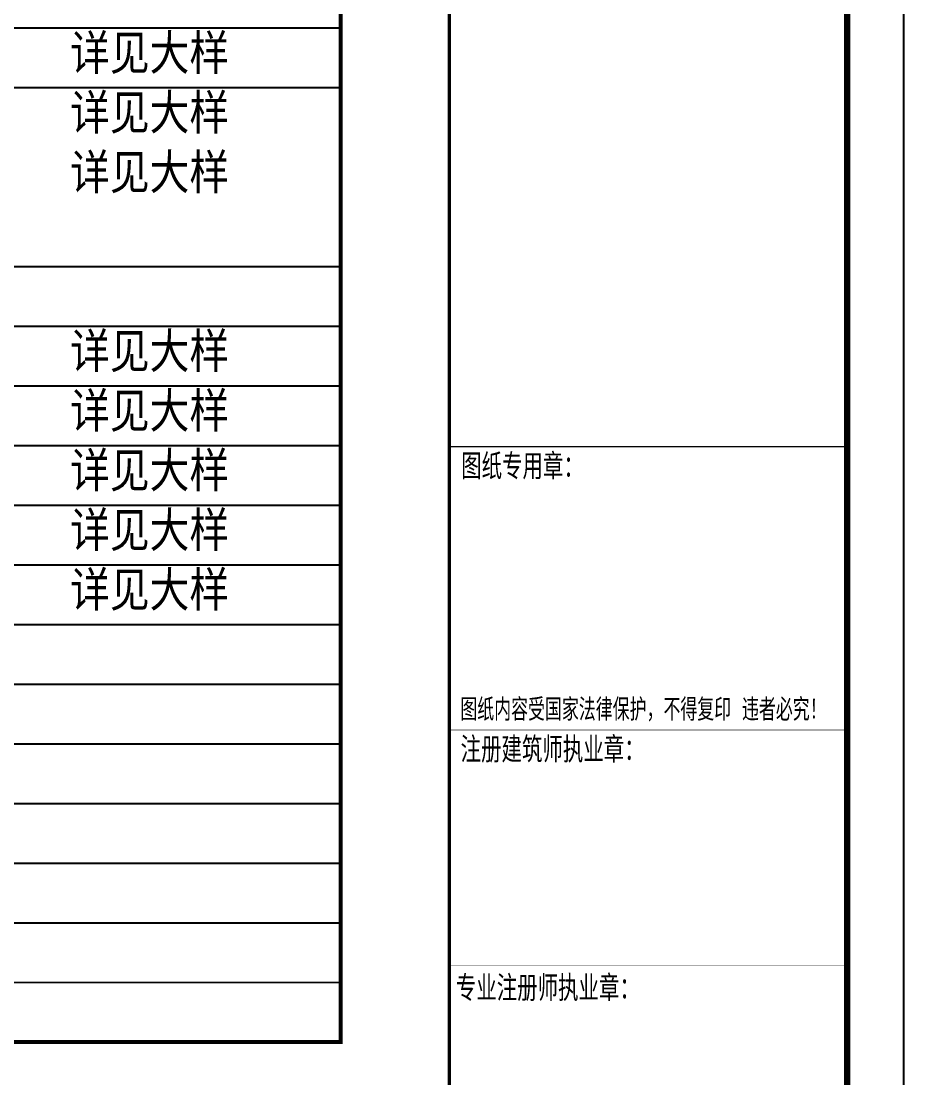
# Model space of a CAD drawing. Header units: millimetres. Extents: x 591771 to 1936534, y -622016 to 355666.
# Drawn here: x 757588 to 773125, y 251640 to 270242 of the extents above; entities that cross this region are included whole.
import ezdxf

# ---------------------------------------------------------------- set-up
doc = ezdxf.new("R2010")
doc.units = ezdxf.units.MM
doc.header["$LTSCALE"] = 80
for name, color, linetype in [('\\M+5CDBC\\M+5BFF2', 252, 'Continuous'), ('AXIS', 3, 'Continuous'), ('PUB_TAB', 7, 'Continuous')]:
    doc.layers.add(name, color=color, linetype=linetype)
doc.styles.add('_HZTXT', font='txt.shx', dxfattribs={"width": 0.8, "bigfont": 'hztxt.shx'})
doc.styles.add('TKZ', font='tssdeng.shx', dxfattribs={"width": 0.7, "bigfont": 'tssdchn.shx'})

# ---------------------------------------------------------------- blocks, each defined once
blk = doc.blocks.new('A$C158D6705')
at = {"layer": '\\M+5CDBC\\M+5BFF2', "color": 2, "style": 'TKZ', "width": 0.8}
blk.add_text('图纸内容受国家法律保护，不得复印 违者必究！', height=392.04, dxfattribs=at).set_placement((-47, 56))

msp = doc.modelspace()

# ---------------------------------------------------------------- linework, layer by layer
at = {"layer": '\\M+5CDBC\\M+5BFF2', "color": 2}
msp.add_lwpolyline([(689025.3, 230141.7), (773125.3, 230141.7), (773125.3, 289541.7), (689025.3, 289541.7)], close=True, dxfattribs=at)
at = {"layer": '\\M+5CDBC\\M+5BFF2', "color": 2, "const_width": 112.5}
msp.add_lwpolyline([(690025.4, 231141.7), (772125.3, 231141.7), (772125.3, 288541.7), (690025.4, 288541.7)], close=True, dxfattribs=at)
at = {"layer": '\\M+5CDBC\\M+5BFF2', "color": 2}
for points, const_width in [([(765125.1, 231141.7), (765125.1, 288541.7)], 56.2), ([(765125.1, 262751.1), (772125.3, 262751.1)], 20), ([(765125.1, 257760.7), (772125.3, 257760.7)], 11.2), ([(765125.1, 253617.6), (772125.3, 253617.6)], 11.2)]:
    msp.add_lwpolyline(points, dxfattribs=dict(at, const_width=const_width))
at = {"layer": 'PUB_TAB', "const_width": 75}
msp.add_lwpolyline([(727362.5, 252271.1), (763212.2, 252271.1), (763212.2, 285871.1), (727362.5, 285871.1)], close=True, dxfattribs=at)
at = {"layer": 'PUB_TAB'}
for points in [[(754662.2, 270121.1), (763212.2, 270121.1)], [(754662.2, 269071.1), (763212.2, 269071.1)], [(729561.8, 265921.1), (763212.2, 265921.1)], [(729561.9, 264871.1), (763212.2, 264871.1)], [(729562, 263821.1), (763212.2, 263821.1)], [(729562.1, 262771.1), (763212.2, 262771.1)], [(729562.2, 261721.1), (763212.2, 261721.1)], [(729562.3, 260671.1), (763212.2, 260671.1)], [(729562.4, 259621.1), (763212.2, 259621.1)], [(729562.5, 258571.1), (763212.2, 258571.1)], [(729562.6, 257521.1), (763212.2, 257521.1)], [(729762.8, 257521.1), (763212.2, 257521.1)], [(729562.7, 256471.1), (763212.2, 256471.1)], [(729762.9, 256471.1), (763212.2, 256471.1)], [(729562.8, 255421.1), (763212.2, 255421.1)], [(729562.9, 254371.1), (763212.2, 254371.1)], [(729762.9, 254371.1), (763212.2, 254371.1)], [(729562.9, 253321.3), (763212.2, 253321.1)], [(727362.5, 252271.1), (763212.2, 252271.1)]]:
    msp.add_lwpolyline(points, dxfattribs=at)

# ---------------------------------------------------------------- block references
at = {"layer": 'AXIS', "color": 252}
msp.add_blockref('A$C158D6705', (765365.3, 257869.9), dxfattribs=at)

# ---------------------------------------------------------------- texts
at = {"layer": '\\M+5CDBC\\M+5BFF2', "color": 2, "style": '_HZTXT', "width": 0.8}
for s, p in [('图纸专用章：', (765333, 262176.2)), ('注册建筑师执业章：', (765322.6, 257190.4)), ('专业注册师执业章：', (765239.2, 252991.6))]:
    msp.add_text(s, height=450, dxfattribs=at).set_placement(p)
at = {"layer": 'PUB_TAB', "style": '_HZTXT'}
for p in [(758449.5, 269312.4), (758449.5, 268262.4), (758449.5, 267212.4), (758449.5, 264062.4), (758449.5, 263012.4), (758449.5, 261962.4), (758449.5, 260912.4), (758449.5, 259862.4)]:
    msp.add_text('详见大样', height=700, dxfattribs=at).set_placement(p)

doc.saveas('drawing.dxf')
